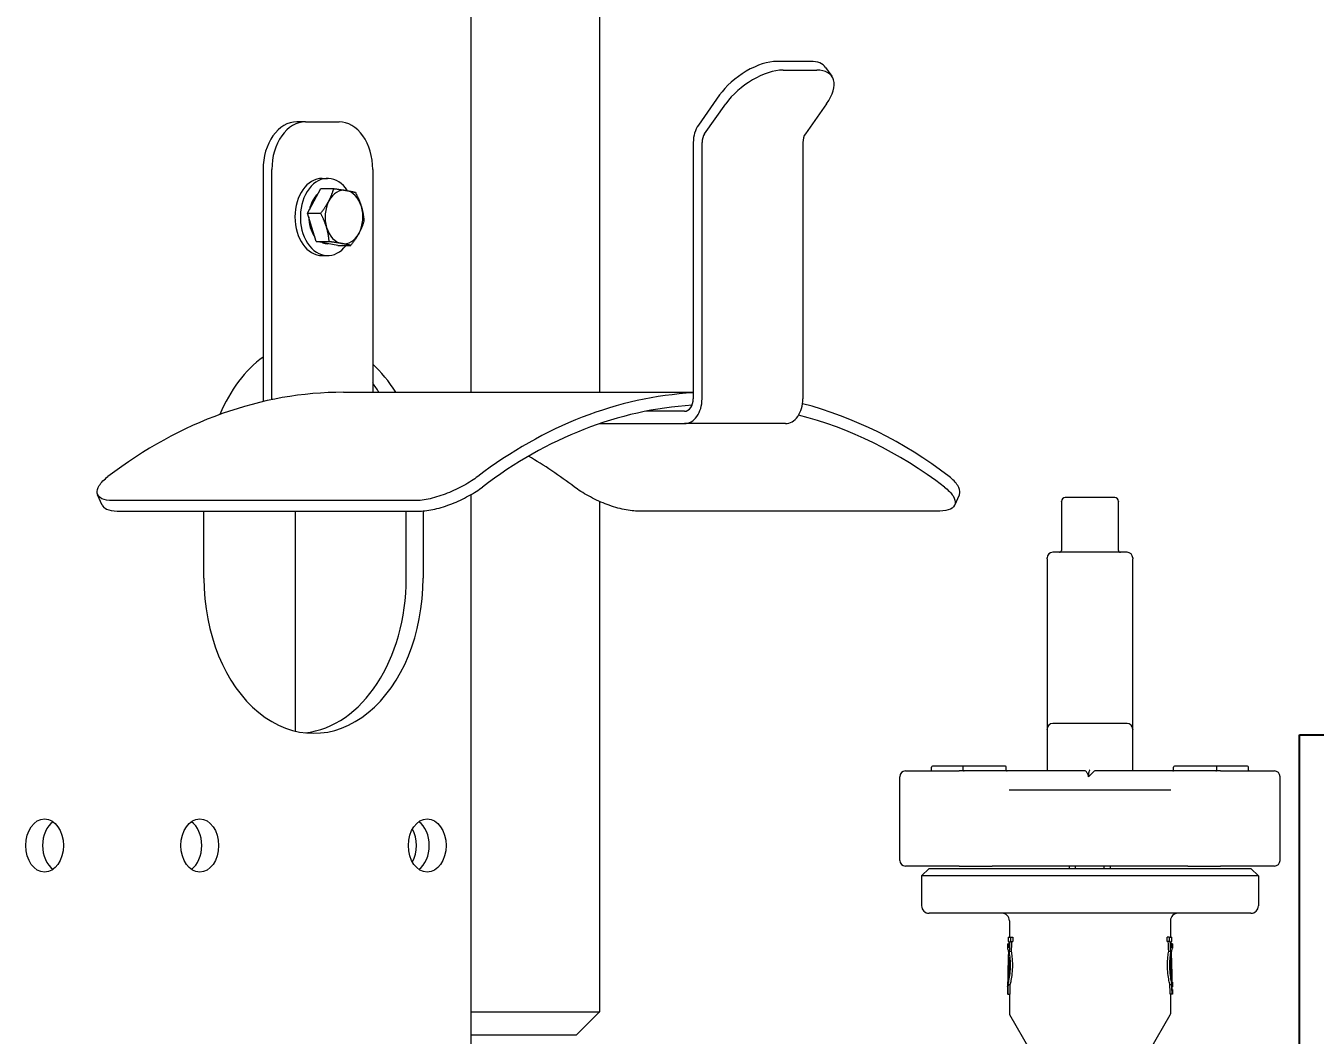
# Model space of a CAD drawing. Header units: inches. Extents: x 15 to 402, y 6 to 261.
# Drawn here: x 314.06 to 327.62, y 49.27 to 59.88 of the extents above; entities that cross this region are included whole.
import ezdxf

# ---------------------------------------------------------------- set-up
doc = ezdxf.new("R2010")
doc.units = ezdxf.units.IN
doc.header["$LTSCALE"] = 12
doc.header["$MEASUREMENT"] = 0
doc.layers.add('Dimension (ANSI)', color=7, linetype='Continuous', lineweight=25)
doc.layers.add('Visible (ANSI)', color=7, linetype='Continuous', lineweight=50)
doc.styles.add('MEMCOR Medium', font='arial.ttf')
doc.dimstyles.new('Default (ANSI)', dxfattribs={"dimscale": 12, "dimtxt": 0.15, "dimasz": 0.098425, "dimexe": 0.125, "dimexo": 0.0625, "dimgap": 0.031496, "dimtad": 0, "dimtih": 1, "dimtoh": 1, "dimdec": 4, "dimrnd": 1e-08, "dimzin": 3, "dimdsep": 46, "dimlunit": 5, "dimtxsty": 'MEMCOR Medium', "dimcen": 0.09, "dimdle": 0.393701, "dimclrd": 256, "dimclre": 256, "dimclrt": 256, "dimadec": 0, "dimazin": 1, "dimtfac": 0.8, "dimtofl": 0, "dimtmove": 0, "dimatfit": 3, "dimfxl": 1, "dimfrac": 1, "dimtolj": 1, "dimtzin": 4, "dimlwd": -1, "dimlwe": -1, "dimarcsym": 0})

# ---------------------------------------------------------------- blocks, each defined once
blk = doc.blocks.new('*D32')
at = {"layer": 'Defpoints', "color": 0, "transparency": 16777216}
for p in [(327.457, 44.764), (328.285, 44.764), (320.796, 40.014)]:
    blk.add_point(p, dxfattribs=at)
at = {"layer": 'Dimension (ANSI)', "transparency": 16777216}
for p, q in [((327.457, 44.764), (327.457, 52.428)), ((327.457, 52.428), (328.638, 52.428)), ((327.535, 44.764), (325.957, 44.764)), ((327.457, 41.195), (327.457, 43.583)), ((321.546, 40.014), (328.957, 40.014))]:
    blk.add_line(p, q, dxfattribs=at)
for points in [[(327.26, 43.583), (327.654, 43.583), (327.457, 44.764)], [(327.26, 41.195), (327.654, 41.195), (327.457, 40.014)]]:
    blk.add_solid(points, dxfattribs=at)
at = {"layer": 'Dimension (ANSI)', "transparency": 16777216, "char_height": 1.8, "attachment_point": 5, "style": 'MEMCOR Medium'}
for s, insert in [('\\A1; 4{\\H0.8x;\\S3#4;} in', (335.138, 54.262)), ('\\A1;[120.6 mm]', (335.138, 50.897))]:
    blk.add_mtext(s, dxfattribs=dict(at, insert=insert))

msp = doc.modelspace()

# ---------------------------------------------------------------- linework, layer by layer
at = {"layer": 'Visible (ANSI)', "linetype": 'Continuous', "lineweight": 18}
for p, q in [((320.098947, 56.030948), (320.098947, 68.765493)), ((318.746057, 56.030948), (318.746057, 61.664122)), ((322.315909, 59.51075), (321.962355, 59.51075)), ((322.027355, 59.418826), (322.380909, 59.418826)), ((322.474157, 59.445872), (322.539157, 59.353948)), ((321.358802, 59.157197), (321.135558, 58.841483)), ((321.200558, 58.749559), (321.423802, 59.065273)), ((322.484462, 59.065273), (322.261219, 58.749559)), ((317.002468, 58.874122), (316.910544, 58.874122)), ((317.002468, 58.874122), (317.356021, 58.874122)), ((321.081711, 58.657635), (321.081711, 55.961148)), ((321.173634, 55.961148), (321.173634, 58.657635)), ((322.234295, 58.657635), (322.234295, 55.961148)), ((316.556991, 58.374122), (316.556991, 55.961148)), ((316.648914, 55.961148), (316.648914, 58.374122)), ((317.709575, 58.374122), (317.709575, 56.030948)), ((317.179245, 58.280122), (317.235813, 58.280122)), ((317.094662, 58.04296), (317.16359, 58.172645)), ((317.16359, 58.172645), (317.299992, 58.172645)), ((317.025734, 57.913274), (317.094662, 58.04296)), ((317.070686, 57.764013), (317.025734, 57.913274)), ((317.025734, 57.913274), (317.162137, 57.913274)), ((317.115638, 57.614751), (317.070686, 57.764013)), ((317.115638, 57.614751), (317.25204, 57.614751)), ((317.229518, 57.595175), (317.115638, 57.614751)), ((317.343397, 57.575599), (317.229518, 57.595175)), ((317.241462, 57.593122), (317.235813, 57.593122)), ((317.343397, 57.575599), (317.4798, 57.575599)), ((317.179245, 57.468122), (317.235813, 57.468122)), ((317.404105, 56.030948), (321.081711, 56.030948)), ((320.989787, 55.831148), (320.584026, 55.831148)), ((320.098792, 55.701148), (320.989787, 55.701148)), ((322.050447, 55.701148), (320.989787, 55.701148)), ((314.865699, 54.843742), (314.816589, 54.953655)), ((318.746057, 40.764122), (318.746057, 54.956249)), ((323.831597, 54.843742), (323.880707, 54.953655)), ((318.155832, 54.891337), (314.973851, 54.891337)), ((320.098947, 49.514122), (320.098947, 54.881483)), ((324.954131, 54.878285), (324.954131, 54.882964)), ((324.954131, 54.878285), (324.954131, 54.367964)), ((325.514131, 54.922964), (324.994131, 54.922964)), ((325.554131, 54.882964), (325.554131, 54.878285)), ((325.554131, 54.367964), (325.554131, 54.878285)), ((315.022955, 54.781439), (318.204936, 54.781439)), ((315.934737, 54.074122), (315.934737, 54.781439)), ((316.899186, 52.465983), (316.899186, 54.781439)), ((318.063128, 54.074122), (318.063128, 54.781439)), ((318.239905, 54.782648), (318.239905, 54.074122)), ((323.674341, 54.781439), (320.492361, 54.781439)), ((324.804131, 54.277569), (324.804131, 54.287964)), ((324.804131, 54.277569), (324.804131, 52.517551)), ((325.644131, 54.347964), (324.864131, 54.347964)), ((325.704131, 54.287964), (325.704131, 54.277569)), ((325.704131, 52.517551), (325.704131, 54.277569)), ((324.804131, 52.517551), (324.804131, 52.487964)), ((324.804131, 52.484354), (324.804131, 52.487964)), ((325.644131, 52.547964), (324.864131, 52.547964)), ((325.704131, 52.487964), (325.704131, 52.517551)), ((325.704131, 52.487964), (325.704131, 52.484354)), ((324.804131, 52.484354), (324.804131, 52.047964)), ((325.704131, 52.047964), (325.704131, 52.484354)), ((323.587614, 52.057964), (323.587614, 52.087964)), ((323.91161, 52.097964), (323.597614, 52.097964)), ((323.916263, 52.097964), (323.91161, 52.097964)), ((324.199494, 52.097964), (323.916263, 52.097964)), ((323.92161, 52.057964), (323.92161, 52.087964)), ((324.214841, 52.097964), (324.199494, 52.097964)), ((324.364068, 52.097964), (324.214841, 52.097964)), ((324.374068, 52.057964), (324.374068, 52.087964)), ((326.134195, 52.057964), (326.134195, 52.087964)), ((326.293422, 52.097964), (326.144195, 52.097964)), ((326.308769, 52.097964), (326.293422, 52.097964)), ((326.591999, 52.097964), (326.308769, 52.097964)), ((326.586652, 52.087964), (326.586652, 52.057964)), ((326.596652, 52.097964), (326.591999, 52.097964)), ((326.910649, 52.097964), (326.596652, 52.097964)), ((326.920649, 52.057964), (326.920649, 52.087964)), ((323.254131, 51.107964), (323.254131, 51.987964)), ((323.314131, 52.047964), (323.8317, 52.047964)), ((323.8317, 52.047964), (323.879359, 52.047964)), ((325.203631, 52.047964), (323.879359, 52.047964)), ((325.239437, 51.987964), (325.276905, 52.025433)), ((325.239437, 52.019762), (325.239437, 51.987964)), ((325.276905, 52.025433), (325.294657, 52.043184)), ((326.628904, 52.047964), (325.304631, 52.047964)), ((326.628904, 52.047964), (326.676563, 52.047964)), ((326.676563, 52.047964), (327.194131, 52.047964)), ((327.254131, 51.107964), (327.254131, 51.987964)), ((324.402956, 51.847964), (326.105307, 51.847964)), ((323.8317, 51.047964), (323.314131, 51.047964)), ((323.561371, 51.023964), (323.482631, 50.945224)), ((323.561371, 51.023964), (326.946891, 51.023964)), ((323.879359, 51.047964), (323.8317, 51.047964)), ((323.879359, 51.047964), (324.224325, 51.047964)), ((326.283937, 51.047964), (324.224325, 51.047964)), ((325.037596, 51.023964), (325.037596, 51.047964)), ((325.102971, 51.023964), (325.102971, 51.047964)), ((325.405291, 51.023964), (325.405291, 51.047964)), ((325.470667, 51.023964), (325.470667, 51.047964)), ((326.283937, 51.047964), (326.628904, 51.047964)), ((326.676563, 51.047964), (326.628904, 51.047964)), ((327.194131, 51.047964), (326.676563, 51.047964)), ((326.946891, 51.023964), (327.025631, 50.945224)), ((327.025631, 50.945224), (323.482631, 50.945224)), ((323.482631, 50.945224), (323.482631, 50.630264)), ((327.025631, 50.945224), (327.025631, 50.630264)), ((326.946891, 50.551523), (323.561371, 50.551523)), ((324.407675, 50.472783), (324.407675, 50.30113)), ((326.100588, 50.472783), (326.100588, 50.30113)), ((324.387596, 50.231838), (324.387596, 50.184594)), ((324.387596, 50.231838), (324.399329, 50.231838)), ((324.393899, 50.30113), (324.393899, 50.253492)), ((324.393899, 50.30113), (324.420975, 50.30113)), ((324.400155, 50.253492), (324.393899, 50.253492)), ((324.420975, 50.253492), (324.410014, 50.253492)), ((324.420975, 50.253492), (324.420975, 50.30113)), ((324.420975, 50.30113), (324.441878, 50.30113)), ((324.420975, 50.253492), (324.441878, 50.253492)), ((324.441878, 50.30113), (324.441878, 50.253492)), ((326.087288, 50.30113), (326.066384, 50.30113)), ((326.066384, 50.253492), (326.066384, 50.30113)), ((326.087288, 50.253492), (326.066384, 50.253492)), ((326.087288, 50.30113), (326.114363, 50.30113)), ((326.087288, 50.30113), (326.087288, 50.253492)), ((326.098249, 50.253492), (326.087288, 50.253492)), ((326.114363, 50.253492), (326.108108, 50.253492)), ((326.120667, 50.231838), (326.108933, 50.231838)), ((326.114363, 50.253492), (326.114363, 50.30113)), ((326.120667, 50.231838), (326.120667, 50.184594)), ((324.405022, 50.15179), (324.425523, 50.15179)), ((326.082739, 50.15179), (326.10324, 50.15179)), ((324.387596, 49.825539), (324.387596, 49.778295)), ((324.387596, 49.778295), (324.388515, 49.778295)), ((324.412828, 49.798359), (324.392629, 49.798359)), ((326.115634, 49.798359), (326.095435, 49.798359)), ((326.120667, 49.778295), (326.119747, 49.778295)), ((326.120667, 49.825539), (326.120667, 49.778295)), ((324.387596, 49.748374), (324.388231, 49.748374)), ((324.387596, 49.748374), (324.387596, 49.700736)), ((324.390531, 49.700736), (324.387596, 49.700736)), ((324.390531, 49.700736), (324.410679, 49.700736)), ((324.407675, 49.700736), (324.407675, 49.493806)), ((326.117732, 49.700736), (326.097583, 49.700736)), ((326.100588, 49.700736), (326.100588, 49.493806)), ((326.120667, 49.700736), (326.117732, 49.700736)), ((326.120032, 49.748374), (326.120667, 49.748374)), ((326.120667, 49.748374), (326.120667, 49.700736)), ((318.746057, 49.514122), (320.098947, 49.514122)), ((319.848631, 49.269122), (320.093631, 49.514122)), ((324.62421, 49.113481), (324.410312, 49.483963)), ((325.884053, 49.113481), (326.097951, 49.483963)), ((319.848631, 49.269122), (318.746057, 49.269122))]:
    msp.add_line(p, q, dxfattribs=at)
for centre, radius, start, end in [((324.994131, 54.882964), 0.04, 90, 180), ((325.514131, 54.882964), 0.04, 0, 90), ((324.864131, 54.287964), 0.06, 90, 180), ((324.934131, 54.367964), 0.02, 270, 0), ((325.574131, 54.367964), 0.02, 180, 270), ((325.644131, 54.287964), 0.06, 0, 90), ((324.864131, 52.487964), 0.06, 90, 180), ((325.644131, 52.487964), 0.06, 0, 90), ((323.597614, 52.087964), 0.01, 90, 180), ((323.91161, 52.087964), 0.01, 0, 90), ((324.364068, 52.087964), 0.01, 0, 90), ((326.144195, 52.087964), 0.01, 90, 180), ((326.596652, 52.087964), 0.01, 90, 180), ((326.910649, 52.087964), 0.01, 0, 90), ((323.314131, 51.987964), 0.06, 90, 180), ((323.577614, 52.057964), 0.01, 270, 0), ((323.93161, 52.057964), 0.01, 180, 270), ((324.384068, 52.057964), 0.01, 180, 270), ((326.124195, 52.057964), 0.01, 270, 0), ((326.576652, 52.057964), 0.01, 270, 0), ((326.930649, 52.057964), 0.01, 180, 270), ((327.194131, 51.987964), 0.06, 0, 90), ((323.314131, 51.107964), 0.06, 180, 270), ((327.194131, 51.107964), 0.06, 270, 0), ((323.561371, 50.630264), 0.07874, 180, 270), ((326.946891, 50.630264), 0.07874, 270, 0), ((324.328934, 50.472783), 0.07874, 0, 90), ((326.179328, 50.472783), 0.07874, 90, 180), ((324.42736, 49.493806), 0.019685, 180, 210), ((326.080903, 49.493806), 0.019685, 330, 0)]:
    msp.add_arc(centre, radius, start, end, dxfattribs=at)
for centre, major_axis, ratio, start_param, end_param in [((321.712355, 59.157197), (-0.408248, -0.288675), 0.5, 3.757072362, 5.327868689), ((321.777355, 59.065273), (0.408248, 0.288675), 0.5, 0.615479709, 2.186276035), ((322.065909, 59.157197), (0.408248, 0.288675), 0.5, 0, 0.615479709), ((322.130909, 59.065273), (0.408248, 0.288675), 0.5, 5.327868689, 6.898665016), ((316.910544, 58.374122), (0, 0.5), 0.707106781, 0, 1.570796327), ((317.002468, 58.374122), (0, 0.5), 0.707106781, 0, 1.570796327), ((317.356021, 58.374122), (0, 0.5), 0.707106781, 4.71238898, 6.283185307), ((321.265558, 58.657635), (0, 0.26), 0.707106781, 0.785398163, 1.570796327), ((321.265558, 58.657635), (0, -0.13), 0.707106781, 3.926990817, 4.71238898), ((322.326219, 58.657635), (0, 0.13), 0.707106781, 0.785398163, 1.570796327), ((317.235813, 57.874122), (0, -0.406), 0.707106781, 2.319643628, 7.027904218), ((317.179245, 57.874122), (0, -0.406), 0.707106781, 3.141592654, 6.283185307), ((317.235813, 57.874122), (0, 0.281), 0.707106781, 0.546793644, 1.305680425), ((317.407643, 57.874122), (0, 0.281), 0.707106781, 6.162224791, 7.209422342), ((317.407643, 57.874122), (0, 0.281), 0.707106781, 5.11502724, 6.162224791), ((317.407643, 57.874122), (0, -0.281), 0.707106781, 4.067829688, 5.11502724), ((317.407643, 57.874122), (0, 0.281), 0.707106781, 4.067829688, 5.11502724), ((317.235813, 57.874122), (0, 0.281), 0.707106781, 1.565983519, 2.380885653), ((317.407643, 57.874122), (0, -0.281), 0.707106781, 5.11502724, 6.162224791), ((317.407643, 57.874122), (0, -0.281), 0.707106781, 6.162224791, 7.209422342), ((317.235813, 57.874122), (0, -0.281), 0.707106781, 6.015552722, 6.283185307), ((317.087321, 54.954122), (0, 1.63), 0.707106781, 0.478133391, 1.027544644), ((317.087321, 54.954122), (0, -1.63), 0.707106781, 2.292453684, 2.571301319), ((317.404105, 48.660948), (0, 7.37), 0.707106781, 0, 0.495641156), ((316.910544, 54.954122), (0, 1.63), 0.707106781, 5.434046338, 5.517194327), ((321.293192, 48.660948), (0, 7.37), 0.707106781, 0.040591826, 0.495641156), ((316.740838, 55.961148), (0, 0.26), 0.707106781, 1.570796327, 1.678587128), ((316.740838, 55.961148), (0, -0.13), 0.707106781, 4.71238898, 4.773640923), ((321.293192, 48.660948), (0, 7.24), 0.707106781, 0.04390663, 0.494420124), ((320.989787, 55.961148), (0, -0.26), 0.707106781, 0, 1.570796327), ((320.989787, 55.961148), (0, -0.13), 0.707106781, 0, 1.570796327), ((322.050447, 55.961148), (0, -0.26), 0.707106781, 0, 1.570796327), ((321.293192, 48.660948), (0, 7.37), 0.707106781, 5.787544151, 6.102284895), ((321.293192, 48.660948), (0, 7.24), 0.707106781, 5.788765184, 6.107405226), ((317.404105, 48.660948), (0, 7.24), 0.707106781, 5.788765184, 5.893568191), ((317.087321, 54.074122), (0, -1.63), 0.707106781, 4.71238898, 7.853981634), ((316.910544, 54.074122), (0, -1.63), 0.707106781, 0.076762481, 1.570796327), ((325.203631, 51.987964), (0, -0.06), 0.425, 2.540898119, 3.141592654), ((325.304631, 51.987964), (0, 0.06), 0.425, 0, 0.401870647), ((314.43567, 51.264122), (0, -0.28), 0.707106781, 3.604362771, 5.820415189), ((315.714119, 51.264122), (0, 0.28), 0.707106781, 3.604362771, 5.820415189), ((317.971204, 51.264122), (0, -0.28), 0.707106781, 0.909644844, 2.23194781), ((318.106969, 51.264122), (0, 0.28), 0.707106781, 3.604362771, 5.820415189), ((325.254131, 49.601218), (0, 3.845121), 0.225359733, 1.400335254, 1.417300961), ((325.254131, 49.384531), (0, 3.845121), 0.225359733, 1.342836617, 1.369906926), ((325.254131, 49.384531), (0, 3.756025), 0.225359733, 1.33733, 1.36507409), ((325.254131, 49.384531), (0, 3.756025), 0.225359733, 4.918111217, 4.945855307), ((325.254131, 49.384531), (0, -3.845121), 0.225359733, 1.771685728, 1.798756037), ((325.254131, 49.601218), (0, -3.845121), 0.225359733, 1.724291693, 1.7412574), ((325.254131, 49.601218), (0, 3.845121), 0.225359733, 1.430799295, 1.510394653), ((325.254131, 49.384531), (0, 3.845121), 0.225359733, 1.386565522, 1.446501769), ((325.254131, 49.384531), (0, -3.845121), 0.225359733, 1.695090884, 1.755027131), ((325.254131, 49.601218), (0, -3.845121), 0.225359733, 1.631198, 1.710793359), ((325.254131, 49.601218), (0, 3.845121), 0.225359733, 1.523767194, 1.532516208), ((325.254131, 49.384531), (0, 3.845121), 0.225359733, 1.462963219, 1.488468008), ((325.254131, 49.384531), (0, 3.756025), 0.225359733, 1.460394997, 1.48651052), ((325.254131, 49.384531), (0, 3.756025), 0.225359733, 4.796674787, 4.82279031), ((325.254131, 49.384531), (0, -3.845121), 0.225359733, 1.653124646, 1.678629434), ((325.254131, 49.601218), (0, -3.845121), 0.225359733, 1.609076446, 1.617825459)]:
    msp.add_ellipse(centre, major_axis=major_axis, ratio=ratio, start_param=start_param, end_param=end_param, dxfattribs=at)
for centre, major_axis in [((314.258894, 51.264122), (0, 0.28)), ((315.890896, 51.264122), (0, -0.28)), ((318.283745, 51.264122), (0, -0.28))]:
    msp.add_ellipse(centre, major_axis=major_axis, ratio=0.707106781, dxfattribs=at)
for points in [[(317.248811, 58.04296), (317.280801, 58.103147), (317.299992, 58.172645)], [(317.299992, 58.172645), (317.378767, 58.162154), (317.431619, 58.153069)], [(317.431619, 58.153069), (317.48447, 58.143983), (317.527751, 58.133492)], [(317.527751, 58.133492), (317.569588, 58.053503), (317.59045, 57.984231)], [(317.162137, 57.913274), (317.216822, 57.982773), (317.248811, 58.04296)], [(317.224836, 57.764013), (317.203973, 57.833285), (317.162137, 57.913274)], [(317.59045, 57.984231), (317.611312, 57.914958), (317.617655, 57.834969)], [(317.617655, 57.834969), (317.598464, 57.765471), (317.566474, 57.705284)], [(317.25204, 57.614751), (317.245698, 57.69474), (317.224836, 57.764013)], [(317.566474, 57.705284), (317.534485, 57.645097), (317.4798, 57.575599)], [(317.383667, 57.595175), (317.330815, 57.604261), (317.25204, 57.614751)], [(317.4798, 57.575599), (317.436519, 57.58609), (317.383667, 57.595175)]]:
    msp.add_rational_spline(points, [1, 1.0379548493, 1], degree=2, dxfattribs=at)
for points, knots in [([(314.973851, 54.891337), (314.929457, 54.891337), (314.889592, 54.898068), (314.833086, 54.925104), (314.816462, 54.945369), (314.807418, 54.991323), (314.814421, 55.020072), (314.853959, 55.081523), (314.886507, 55.114185), (314.925596, 55.144072)], [7.665695365, 7.665695365, 7.665695365, 7.665695365, 8.144102187, 8.144102187, 8.622509008, 8.622509008, 9.101363421, 9.101363421, 9.580217834, 9.580217834, 9.580217834, 9.580217834]), ([(318.814683, 55.144072), (318.775594, 55.114185), (318.725345, 55.081523), (318.613673, 55.020072), (318.552234, 54.991323), (318.435666, 54.945369), (318.372779, 54.925104), (318.255067, 54.898068), (318.200226, 54.891337), (318.155832, 54.891337)], [5.751172896, 5.751172896, 5.751172896, 5.751172896, 6.230027309, 6.230027309, 6.708881722, 6.708881722, 7.187288544, 7.187288544, 7.665695365, 7.665695365, 7.665695365, 7.665695365]), ([(323.880648, 54.953679), (323.882794, 54.958406), (323.884364, 54.963306), (323.889879, 54.991323), (323.882875, 55.020072), (323.843337, 55.081523), (323.810789, 55.114185), (323.771701, 55.144072)], [4.684895436, 4.684895436, 4.684895436, 4.684895436, 4.789661326, 4.789661326, 5.268515739, 5.268515739, 5.747370152, 5.747370152, 5.747370152, 5.747370152]), ([(318.204936, 54.781439), (318.24933, 54.781439), (318.304171, 54.78817), (318.421884, 54.815202), (318.484774, 54.835462), (318.601355, 54.88139), (318.662806, 54.910117), (318.774513, 54.971489), (318.824787, 55.004094), (318.863902, 55.033915)], [7.666112893, 7.666112893, 7.666112893, 7.666112893, 8.144520248, 8.144520248, 8.622927603, 8.622927603, 9.101798808, 9.101798808, 9.580670014, 9.580670014, 9.580670014, 9.580670014]), ([(320.492361, 54.781439), (320.447966, 54.781439), (320.393125, 54.78817), (320.275412, 54.815202), (320.212522, 54.835462), (320.095941, 54.88139), (320.03449, 54.910117), (319.922783, 54.971489), (319.87251, 55.004094), (319.833394, 55.033915)], [3.833056446, 3.833056446, 3.833056446, 3.833056446, 4.311463801, 4.311463801, 4.789871156, 4.789871156, 5.268742362, 5.268742362, 5.747613568, 5.747613568, 5.747613568, 5.747613568]), ([(323.722481, 55.033915), (323.761597, 55.004094), (323.79417, 54.971489), (323.833744, 54.910117), (323.840759, 54.88139), (323.831726, 54.835462), (323.815105, 54.815202), (323.758601, 54.78817), (323.718736, 54.781439), (323.674341, 54.781439)], [1.918499325, 1.918499325, 1.918499325, 1.918499325, 2.397370531, 2.397370531, 2.876241737, 2.876241737, 3.354649092, 3.354649092, 3.833056446, 3.833056446, 3.833056446, 3.833056446]), ([(314.865758, 54.843766), (314.873408, 54.826912), (314.888378, 54.812242), (314.938695, 54.78817), (314.978561, 54.781439), (315.022955, 54.781439)], [6.8140647446, 6.8140647446, 6.8140647446, 6.8140647446, 7.187705886, 7.187705886, 7.6661132409, 7.6661132409, 7.6661132409, 7.6661132409]), ([(325.227954, 52.021466), (325.227267, 52.022642), (325.226588, 52.023776), (325.223219, 52.029323), (325.220295, 52.033849), (325.218044, 52.037461)], [0.0923027288, 0.0923027288, 0.0923027288, 0.0923027288, 0.10395135135, 0.10395135135, 0.15173708354, 0.15173708354, 0.15173708354, 0.15173708354]), ([(325.239437, 51.987964), (325.239437, 51.994785), (325.237577, 52.001633), (325.232833, 52.012813), (325.230333, 52.017393), (325.227954, 52.021466)], [0, 0, 0, 0, 0.05197567568, 0.05197567568, 0.0923027288, 0.0923027288, 0.0923027288, 0.0923027288]), ([(325.24774, 52.051623), (325.24554, 52.046846), (325.243983, 52.042031), (325.242287, 52.036009), (325.24167, 52.033519), (325.240577, 52.028427), (325.240102, 52.025845), (325.239702, 52.023243)], [0, 0, 0, 0, 0.0554026382, 0.0554026382, 0.091701074, 0.091701074, 0.1274278989, 0.1274278989, 0.1274278989, 0.1274278989]), ([(325.251924, 52.061209), (325.251911, 52.061171), (325.251897, 52.061133), (325.251282, 52.059423), (325.249995, 52.056517), (325.24774, 52.051623)], [-0.00064885071, -0.00064885071, -0.00064885071, -0.00064885071, 0, 0, 0.02871512002, 0.02871512002, 0.02871512002, 0.02871512002]), ([(324.397784, 50.189111), (324.395627, 50.199147), (324.393604, 50.207777), (324.389155, 50.226092), (324.387596, 50.231838), (324.387596, 50.231838)], [0.5277690587, 0.5277690587, 0.5277690587, 0.5277690587, 0.6542284421, 0.6542284421, 0.8722800368, 0.8722800368, 0.8722800368, 0.8722800368]), ([(324.387596, 50.184594), (324.387596, 50.184594), (324.38857, 50.180062), (324.391876, 50.162844), (324.393987, 50.151262), (324.396074, 50.137767)], [2.067686143, 2.067686143, 2.067686143, 2.067686143, 2.2399877468, 2.2399877468, 2.3911691605, 2.3911691605, 2.3911691605, 2.3911691605]), ([(326.120667, 50.231838), (326.120667, 50.231838), (326.119108, 50.226092), (326.114659, 50.207777), (326.112635, 50.199147), (326.110479, 50.189111)], [0.8722800368, 0.8722800368, 0.8722800368, 0.8722800368, 1.0903316315, 1.0903316315, 1.216791015, 1.216791015, 1.216791015, 1.216791015]), ([(326.112189, 50.137767), (326.114276, 50.151262), (326.116387, 50.162844), (326.119692, 50.180062), (326.120667, 50.184594), (326.120667, 50.184594)], [1.7442031255, 1.7442031255, 1.7442031255, 1.7442031255, 1.8953845391, 1.8953845391, 2.067686143, 2.067686143, 2.067686143, 2.067686143]), ([(324.392629, 49.798359), (324.395384, 49.809844), (324.39907, 49.826175), (324.406339, 49.864776), (324.410398, 49.890186), (324.416173, 49.946015), (324.417795, 49.976446), (324.417795, 50.005067), (324.417795, 50.033687), (324.416173, 50.064119), (324.411019, 50.113949), (324.408032, 50.13437), (324.405022, 50.15179)], [-0.637731409, -0.637731409, -0.637731409, -0.637731409, -0.436176847, -0.436176847, -0.218088424, -0.218088424, 0, 0, 0, 0.218088424, 0.218088424, 0.389309573, 0.389309573, 0.389309573, 0.389309573]), ([(324.40226, 50.088921), (324.402742, 50.084024), (324.403195, 50.078992), (324.405398, 50.051754), (324.406397, 50.02768), (324.406397, 50.005067), (324.406397, 49.982454), (324.405398, 49.958379), (324.401822, 49.914168), (324.3993, 49.894025), (324.396062, 49.872163), (324.395158, 49.866474), (324.394281, 49.861229)], [-0.2123135742, -0.2123135742, -0.2123135742, -0.2123135742, -0.1723127533, -0.1723127533, 0, 0, 0, 0.1723127533, 0.1723127533, 0.3446255066, 0.3446255066, 0.409186376, 0.409186376, 0.409186376, 0.409186376]), ([(324.425523, 50.15179), (324.428607, 50.134373), (324.431668, 50.113956), (324.436952, 50.064129), (324.438617, 50.033695), (324.438617, 50.005067), (324.438617, 49.976439), (324.436952, 49.946004), (324.431032, 49.890178), (324.426871, 49.864772), (324.419425, 49.826177), (324.41565, 49.809845), (324.412828, 49.798359)], [-0.389402906, -0.389402906, -0.389402906, -0.389402906, -0.218144971, -0.218144971, 0, 0, 0, 0.218144971, 0.218144971, 0.436289943, 0.436289943, 0.637916547, 0.637916547, 0.637916547, 0.637916547]), ([(326.095435, 49.798359), (326.092613, 49.809845), (326.088837, 49.826177), (326.081391, 49.864772), (326.077231, 49.890178), (326.07131, 49.946004), (326.069646, 49.976439), (326.069646, 50.033695), (326.07131, 50.064129), (326.076594, 50.113956), (326.079655, 50.134373), (326.082739, 50.15179)], [1.10708086, 1.10708086, 1.10708086, 1.10708086, 1.308707464, 1.308707464, 1.526852435, 1.526852435, 1.744997407, 1.744997407, 1.963142378, 1.963142378, 2.134400313, 2.134400313, 2.134400313, 2.134400313]), ([(326.10324, 50.15179), (326.10023, 50.13437), (326.097244, 50.113949), (326.09209, 50.064119), (326.090467, 50.033687), (326.090467, 49.976446), (326.09209, 49.946015), (326.097864, 49.890186), (326.101924, 49.864776), (326.109192, 49.826175), (326.112878, 49.809844), (326.115634, 49.798359)], [1.355250501, 1.355250501, 1.355250501, 1.355250501, 1.52647165, 1.52647165, 1.744560074, 1.744560074, 1.962648497, 1.962648497, 2.180736921, 2.180736921, 2.382291483, 2.382291483, 2.382291483, 2.382291483]), ([(326.113982, 49.861229), (326.113104, 49.866474), (326.1122, 49.872163), (326.108963, 49.894025), (326.10644, 49.914168), (326.102864, 49.958379), (326.101866, 49.982454), (326.101866, 50.02768), (326.102864, 50.051754), (326.105067, 50.078992), (326.105521, 50.084024), (326.106003, 50.088921)], [0.9692710526, 0.9692710526, 0.9692710526, 0.9692710526, 1.033831922, 1.033831922, 1.2061446753, 1.2061446753, 1.3784574287, 1.3784574287, 1.550770182, 1.550770182, 1.5907710028, 1.5907710028, 1.5907710028, 1.5907710028])]:
    msp.add_open_spline(points, degree=3, knots=knots, dxfattribs=at)
for points in [[(325.239437, 52.019762), (325.239437, 52.020937), (325.239527, 52.022098), (325.239702, 52.023243)], [(324.389176, 49.833329), (324.388132, 49.828069), (324.387596, 49.825539), (324.387596, 49.825539)], [(324.387596, 49.778295), (324.387596, 49.778295), (324.38791, 49.779486), (324.388554, 49.781984)], [(326.120667, 49.825539), (326.120667, 49.825539), (326.120131, 49.828069), (326.119086, 49.833329)], [(326.119709, 49.781984), (326.120352, 49.779486), (326.120667, 49.778295), (326.120667, 49.778295)]]:
    msp.add_open_spline(points, degree=3, dxfattribs=at)

# ---------------------------------------------------------------- dimensions: what is measured, and where the dimension line sits
at = {"layer": 'Dimension (ANSI)'}
dim = msp.add_linear_dim(base=(327.456933, 44.764122), p1=(320.796096, 40.014122), p2=(328.284631, 44.764122), angle=270, text=' <> in\\X[120.6 mm]', dimstyle='Default (ANSI)', override={"dimgap": 0.031496, "dimdec": 4, "dimpost": '', "dimtol": 0, "dimlim": 0, "dimtp": 0, "dimtm": 0, "dimtdec": 2, "dimatfit": 2}, dxfattribs=at)
dim.commit()
dim.dimension.update_dxf_attribs({"geometry": '*D32', "text_midpoint": (335.137953, 52.428344), "dimtype": 160})

doc.saveas('drawing.dxf')
